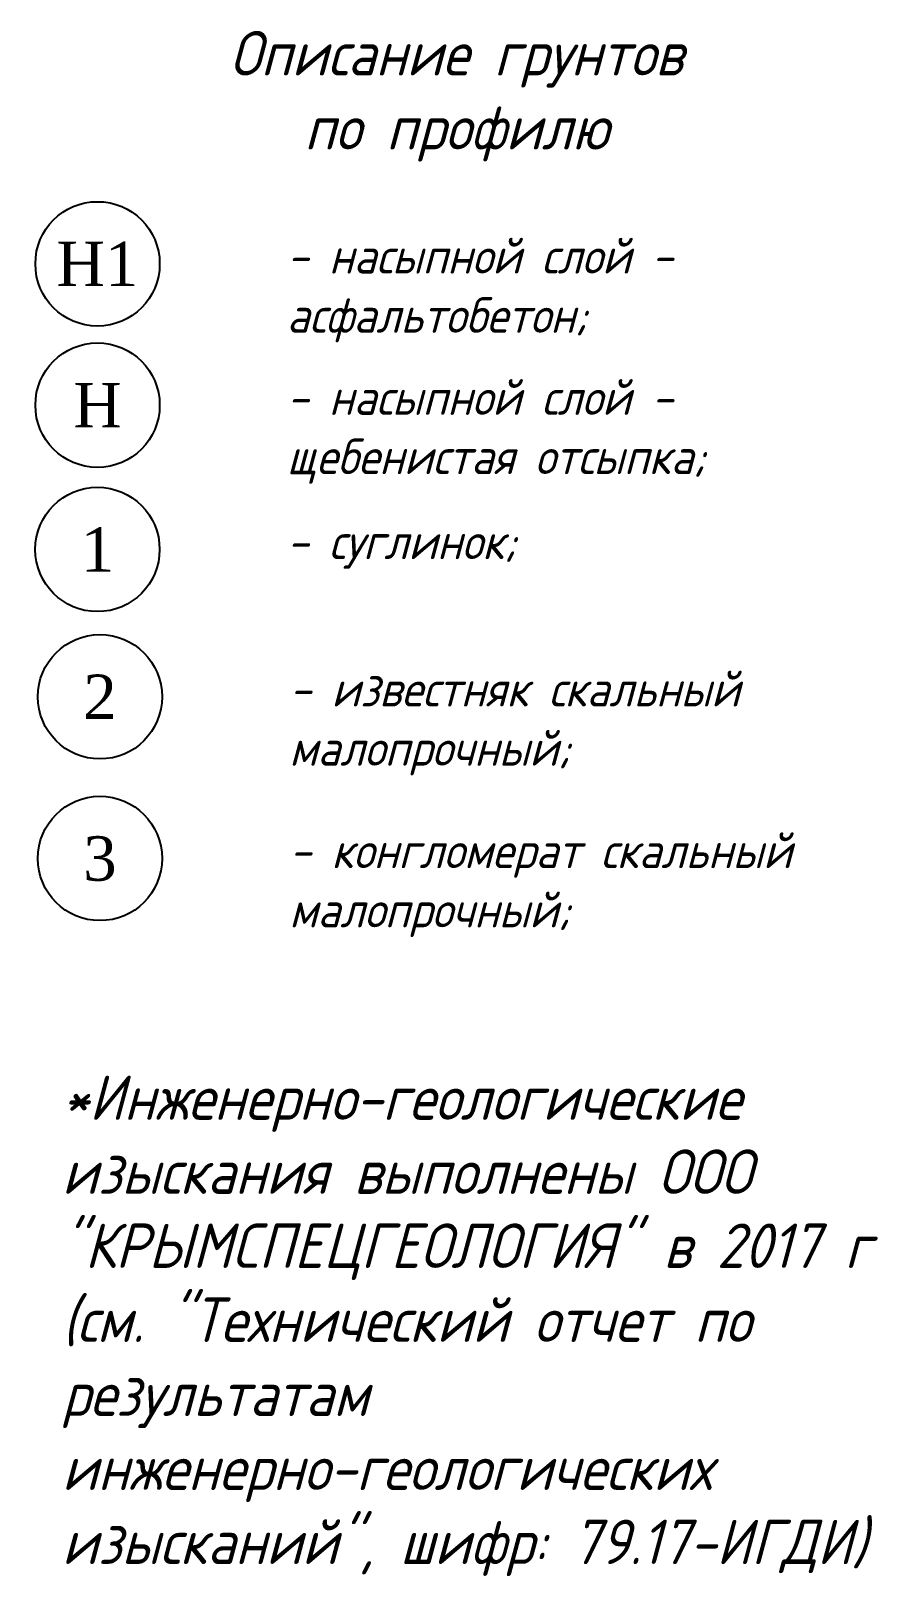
# Model space of a CAD drawing. Header units: millimetres. Extents: x 41097286 to 43803126, y 21258419 to 22595975.
# Drawn here: x 42055662 to 42079518, y 22222604 to 22266096 of the extents above; entities that cross this region are included whole.
import ezdxf
from ezdxf.enums import TextEntityAlignment as Align

# ---------------------------------------------------------------- set-up
doc = ezdxf.new("R2010")
doc.units = ezdxf.units.MM
doc.set_wipeout_variables(frame=1)
doc.layers.add('ГЛ_Разрез_СквМаска', color=6, linetype='Continuous')
doc.layers.add('ГЛ_Разрез_СлоиОбозначения', color=7, linetype='Continuous')
doc.styles.add('note', font='isocpeur.ttf', dxfattribs={"width": 0.9, "oblique": 15})
doc.styles.add('ГеологияРазрезОсь', font='times.ttf', dxfattribs={"height": 2.5})

# ---------------------------------------------------------------- blocks, each defined once
blk = doc.blocks.new('ГЛ_Разрез_СлоиОбозначения')
blk.add_wipeout([(3.75, 0), (3.611, 1.08), (3.105, 2.143), (2.297, 2.988), (1.449, 3.482), (0.58, 3.711), (0, 3.75), (-0.58, 3.711), (-1.449, 3.482), (-2.297, 2.988), (-3.105, 2.143), (-3.611, 1.08), (-3.75, 0), (-3.611, -1.08), (-3.105, -2.143), (-2.297, -2.988), (-1.449, -3.482), (-0.58, -3.711), (0, -3.75), (0.58, -3.711), (1.449, -3.482), (2.297, -2.988), (3.105, -2.143), (3.611, -1.08)]).dxf.layer = 'ГЛ_Разрез_СквМаска'
at = {"layer": 'ГЛ_Разрез_СлоиОбозначения'}
blk.add_circle((0, 0), 3.5, dxfattribs=at)
at = {"layer": 'ГЛ_Разрез_СлоиОбозначения', "style": 'ГеологияРазрезОсь'}
blk.add_attdef('НОМЕР', text='', height=2.5, dxfattribs=at).set_placement((0, 0), align=Align.MIDDLE_CENTER)

msp = doc.modelspace()

# ---------------------------------------------------------------- block references
at = {"xscale": 500, "yscale": 500, "zscale": 500}
for p, values in [((42057538.015, 22259539.12), {'НОМЕР': 'Н1'}), ((42057538.015, 22255561.596), {'НОМЕР': 'Н'}), ((42057537.212, 22251500.814), {'НОМЕР': '1'}), ((42057607.049, 22247353.583), {'НОМЕР': '2'}), ((42057607.049, 22242803.062), {'НОМЕР': '3'})]:
    msp.add_blockref('ГЛ_Разрез_СлоиОбозначения', p, dxfattribs=at).add_auto_attribs(values)

# ---------------------------------------------------------------- texts
at = {"style": 'note'}
for s, insert, char_height, width, attachment_point in [('\\pi-3750,l3750,t3750;Описание грунтов\\Pпо профилю', (42067640.389, 22264254.313), 1250, 19853.70685, 5), ('- насыпной слой - асфальтобетон;', (42062867.48, 22260265.822), 1000, 16919.18906, 1), ('- насыпной слой - щебенистая отсыпка;', (42062867.48, 22256288.298), 1000, 16981.48351, 1), ('- суглинок;', (42062866.678, 22252227.516), 1000, 24328.61196, 1), ('- известняк скальный малопрочный;', (42062936.514, 22248080.285), 1000, 16912.44912, 1), ('- конгломерат скальный малопрочный;', (42062936.514, 22243529.764), 1000, 16850.15467, 1), ('*Инженерно-геологические изыскания выполнены ООО "КРЫМСПЕЦГЕОЛОГИЯ" в 2017 г (см. "Технический отчет по результатам инженерно-геологических изысканий", шифр: 79.17-ИГДИ)', (42056535.105, 22236695.782), 1250, 24349.28671, 1)]:
    msp.add_mtext(s, dxfattribs=dict(at, insert=insert, char_height=char_height, width=width, attachment_point=attachment_point))

doc.saveas('drawing.dxf')
